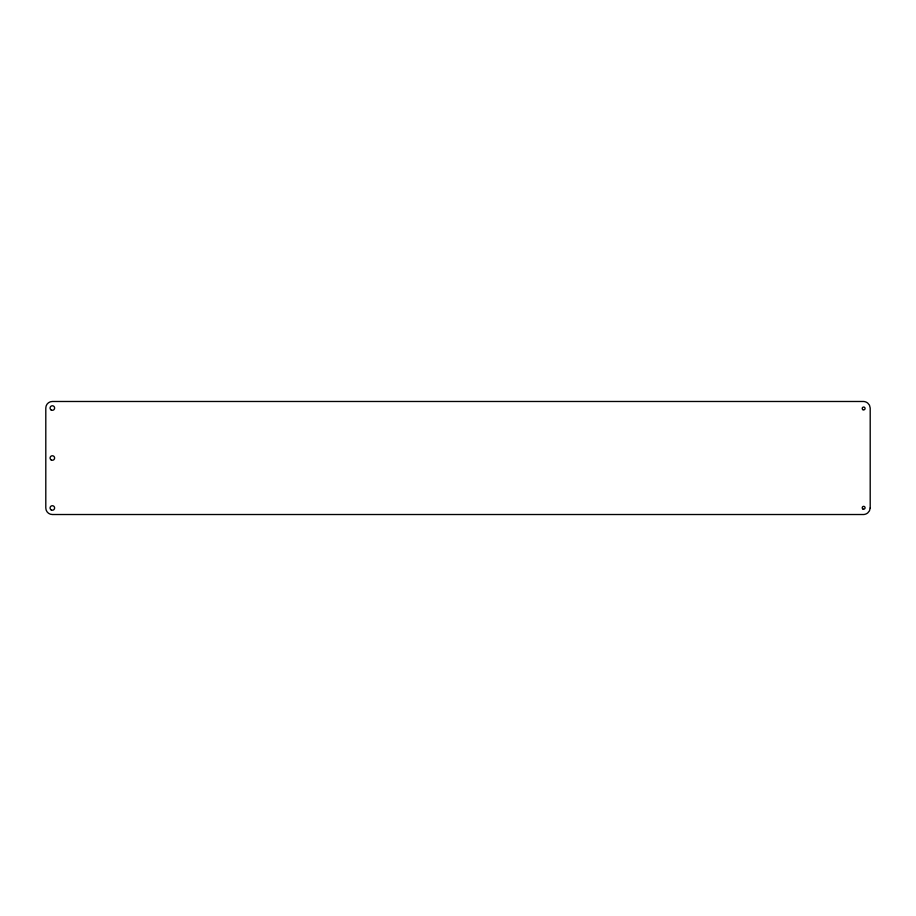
<?xml version="1.0" encoding="UTF-8"?>
<svg xmlns="http://www.w3.org/2000/svg" width="916" height="916" viewBox="0 0 916 916"><rect width="100%" height="100%" fill="white"/><g stroke="black" fill="none" stroke-linecap="round" stroke-linejoin="round"><path stroke-width="1.37" d="M870.2 507.968L869.467 510.819L867.784 512.868A7.294 7.294 0 0 1 863.651 514.517L52.349 514.517A6.549 6.549 0 0 1 45.8 507.968L45.8 408.032A6.549 6.549 0 0 1 52.349 401.483L863.651 401.483A7.294 7.294 0 0 1 867.773 403.132L869.467 405.181L870.2 408.032L870.2 507.968M862.941 509.021A1.431 1.431 0 0 0 865.082 507.785A1.431 1.431 0 0 0 862.941 506.537A1.431 1.431 0 0 0 862.941 509.021M862.941 409.704A1.431 1.431 0 0 0 865.082 408.467A1.431 1.431 0 0 0 862.941 407.219A1.431 1.431 0 0 0 862.941 409.704M51.067 409.91A2.267 2.267 0 0 0 54.617 408.192A2.267 2.267 0 0 0 51.353 405.983A2.267 2.267 0 0 0 51.067 409.91M51.216 509.937A2.267 2.267 0 0 0 54.617 507.968A2.267 2.267 0 0 0 51.216 505.998A2.267 2.267 0 0 0 51.216 509.937M51.216 459.969A2.267 2.267 0 0 0 54.617 458.011A2.267 2.267 0 0 0 51.216 456.042A2.267 2.267 0 0 0 51.216 459.969"/></g></svg>
